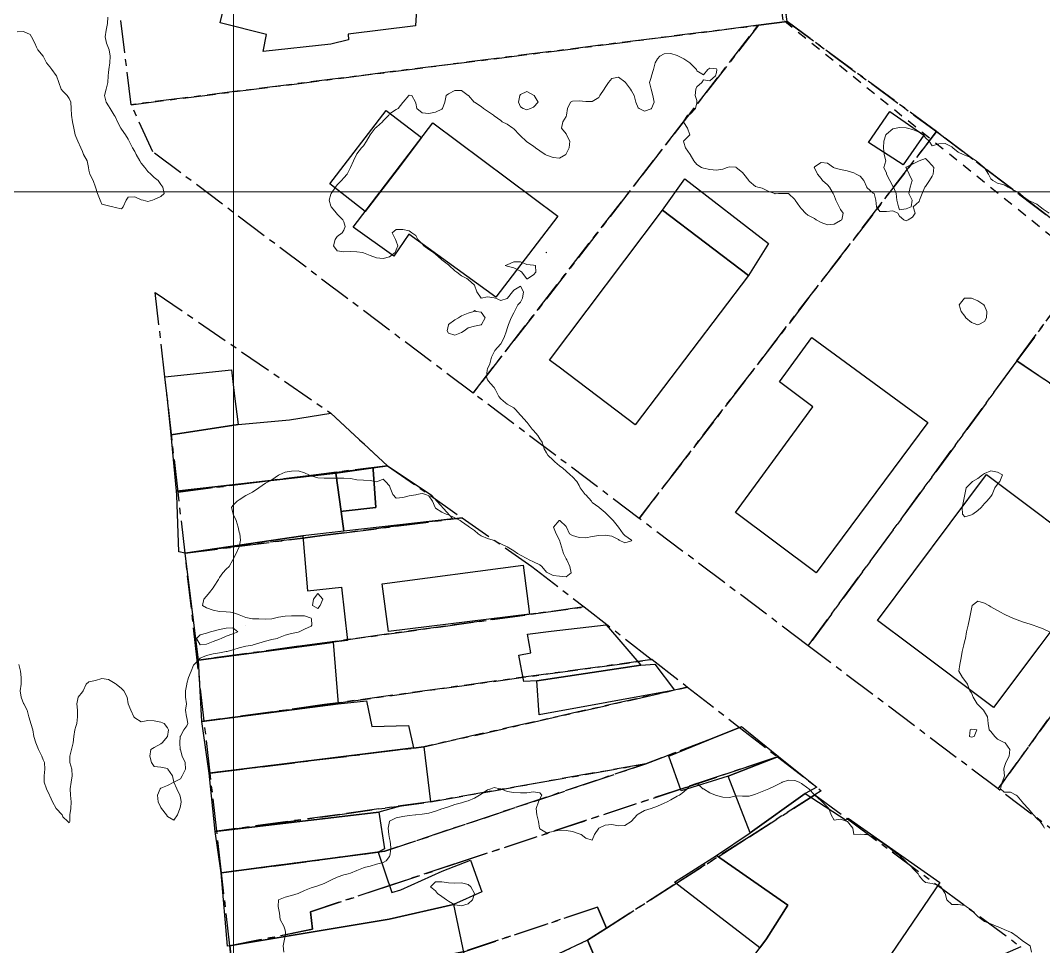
# Model space of a CAD drawing. Header units: centimetres. Extents: x 0 to 642158, y -847 to 649707.
# Drawn here: x 615850.5 to 615928.8, y 621129.7 to 621200.5 of the extents above; entities that cross this region are included whole.
import ezdxf

# ---------------------------------------------------------------- set-up
doc = ezdxf.new("R2010")
doc.units = ezdxf.units.CM
doc.header["$MEASUREMENT"] = 0
doc.linetypes.add('CENTERX2', pattern=[4, 2.5, -0.5, 0.5, -0.5])
doc.linetypes.add('JIS_02_0.7', pattern=[1.35, 0.75, -0.6])
for name, color, linetype, lineweight in [('MEV_grille', 254, 'Continuous', 9), ('WAL_parcellaire agricole', 7, 'JIS_02_0.7', 25), ('WAL_topographie 0.5', 253, 'Continuous', 20)]:
    doc.layers.add(name, color=color, linetype=linetype, lineweight=lineweight)
doc.layers.add('SPW_batiments', color=7, linetype='Continuous')
doc.layers.add('SPW_parcellaire cadastral', color=7, linetype='CENTERX2', lineweight=25, true_color=0xff0542)

# ---------------------------------------------------------------- blocks, each defined once
blk = doc.blocks.new('*U114')
at = {"layer": 'MEV_grille', "transparency": 33554687}
blk.add_lwpolyline([(-1338.461, 0), (1338.461, 0)], dxfattribs=at)
blk = doc.blocks.new('*U115')
at = {"layer": 'MEV_grille', "color": 0, "linetype": 'ByBlock', "lineweight": -2, "transparency": 16777216}
blk.add_blockref('*U114', (0, -1200), dxfattribs=at)
blk = doc.blocks.new('*U112')
at = {"layer": 'MEV_grille', "transparency": 33554687}
blk.add_lwpolyline([(0, 1825.476), (0, -1825.476)], dxfattribs=at)
blk = doc.blocks.new('*U113')
at = {"layer": 'MEV_grille', "color": 0, "linetype": 'ByBlock', "lineweight": -2, "transparency": 16777216}
blk.add_blockref('*U112', (500, 0), dxfattribs=at)

msp = doc.modelspace()

# ---------------------------------------------------------------- linework, layer by layer
at = {"layer": 'SPW_batiments'}
for points in [[(615881.896, 621205.385), (615881.028, 621205.16), (615880.742, 621200.077), (615875.578, 621199.454), (615875.594, 621199.018), (615874.266, 621198.667), (615869.072, 621198.124), (615869.324, 621199.415), (615865.787, 621200.314), (615867.484, 621207.184), (615874.657, 621207.899), (615881.511, 621208.697), (615881.896, 621205.385)], [(615876.891, 621185.897), (615874.167, 621187.99), (615878.497, 621193.613), (615881.194, 621191.537), (615879.318, 621189.078), (615876.891, 621185.897)], [(615919.613, 621191.73), (615918.043, 621189.447), (615915.391, 621191.171), (615917.013, 621193.525), (615919.613, 621191.73)], [(615891.625, 621185.516), (615886.877, 621179.331), (615880.221, 621184.144), (615879.08, 621182.464), (615875.958, 621184.675), (615882.048, 621192.656), (615891.625, 621185.516)], [(615899.621, 621185.995), (615901.338, 621188.383), (615907.733, 621183.432), (615906.204, 621180.998), (615899.621, 621185.995)], [(615906.204, 621180.998), (615897.541, 621169.584), (615891.708, 621173.976), (615890.982, 621174.522), (615899.62, 621185.995), (615906.204, 621180.998)], [(615919.93, 621169.742), (615911.376, 621158.262), (615905.2, 621162.865), (615911.121, 621170.95), (615908.564, 621172.866), (615911.056, 621176.259), (615919.93, 621169.742)], [(615866.894, 621171.757), (615867.158, 621169.605), (615862.036, 621168.817), (615861.724, 621171.756), (615861.561, 621173.249), (615866.645, 621173.778), (615866.894, 621171.757)], [(615878.591, 621166.449), (615877.486, 621166.29), (615874.645, 621165.882), (615862.461, 621164.499), (615862.036, 621168.817), (615867.158, 621169.605), (615871.085, 621169.968), (615874.254, 621170.467), (615878.591, 621166.449)], [(615875.042, 621162.959), (615875.25, 621161.44), (615872.103, 621161.079), (615863.122, 621159.766), (615862.626, 621159.87), (615862.476, 621164.199), (615862.461, 621164.499), (615874.645, 621165.882), (615875.042, 621162.959)], [(615877.494, 621166.164), (615877.686, 621163.258), (615875.192, 621162.976), (615875.042, 621162.959), (615874.645, 621165.882), (615877.486, 621166.29), (615877.494, 621166.164)], [(615881.917, 621164.219), (615883.587, 621162.389), (615875.25, 621161.44), (615875.042, 621162.959), (615875.192, 621162.976), (615877.686, 621163.258), (615877.494, 621166.164), (615877.486, 621166.29), (615878.591, 621166.449), (615881.917, 621164.219)], [(615933.306, 621159.093), (615928.485, 621152.683), (615924.935, 621147.961), (615918.606, 621152.719), (615916.076, 621154.62), (615924.412, 621165.782), (615933.306, 621159.093)], [(615872.465, 621156.887), (615875.068, 621157.16), (615875.536, 621153.094), (615874.44, 621152.952), (615874.143, 621152.912), (615864.128, 621151.583), (615863.122, 621159.766), (615872.103, 621161.079), (615872.465, 621156.887)], [(615878.657, 621153.762), (615878.173, 621157.415), (615888.958, 621158.85), (615889.455, 621155.111), (615878.657, 621153.762)], [(615891.118, 621153.787), (615895.322, 621154.293), (615896.137, 621153.339), (615897.959, 621151.208), (615890.021, 621149.99), (615889.006, 621149.956), (615888.763, 621151.287), (615888.638, 621151.966), (615889.562, 621152.135), (615889.299, 621153.568), (615891.118, 621153.787)], [(615874.816, 621148.236), (615864.392, 621146.89), (615864.128, 621151.583), (615874.143, 621152.912), (615874.44, 621152.952), (615874.816, 621148.236)], [(615897.959, 621151.208), (615899.026, 621151.282), (615900.551, 621149.301), (615890.201, 621147.406), (615890.021, 621149.99), (615897.959, 621151.208)], [(615877.384, 621146.507), (615880.199, 621146.599), (615880.58, 621144.871), (615864.945, 621142.944), (615864.392, 621146.89), (615874.816, 621148.236), (615876.982, 621148.466), (615877.384, 621146.507)], [(615908.5, 621144.217), (615904.659, 621142.701), (615901.061, 621141.587), (615900.112, 621144.247), (615905.658, 621146.518), (615908.5, 621144.217)], [(615881.883, 621140.754), (615879.76, 621140.472), (615877.918, 621139.955), (615865.414, 621138.484), (615864.945, 621142.944), (615880.58, 621144.871), (615881.356, 621144.954), (615881.883, 621140.754)], [(615911.435, 621141.863), (615910.54, 621141.398), (615906.342, 621138.385), (615904.659, 621142.701), (615908.5, 621144.217), (615911.435, 621141.863)], [(615913.671, 621139.353), (615913.816, 621139.501), (615920.834, 621134.59), (615916.284, 621127.888), (615914.325, 621129.055), (615911.048, 621125.599), (615909.943, 621126.239), (615904.581, 621120.746), (615903.461, 621121.793), (615906.256, 621125.326), (615904.607, 621126.245), (615907.575, 621130.274), (615909.216, 621132.852), (615903.764, 621136.639), (615906.342, 621138.385), (615910.54, 621141.398), (615913.671, 621139.353)], [(615878.366, 621137.154), (615877.883, 621136.905), (615865.862, 621135.316), (615865.414, 621138.484), (615877.918, 621139.955), (615878.366, 621137.154)], [(615878.915, 621133.826), (615879.606, 621134.015), (615882.781, 621135.452), (615884.938, 621136.295), (615885.795, 621133.877), (615883.641, 621132.907), (615878.718, 621131.791), (615866.785, 621129.785), (615866.564, 621129.748), (615866.346, 621129.713), (615865.862, 621135.316), (615877.883, 621136.905), (615878.915, 621133.826)], [(615907.062, 621129.578), (615900.551, 621134.611), (615903.764, 621136.639), (615909.216, 621132.853), (615907.575, 621130.274), (615907.062, 621129.578)], [(615884.56, 621128.524), (615880.857, 621127.678), (615867.096, 621124.927), (615866.564, 621129.748), (615866.785, 621129.785), (615878.718, 621131.791), (615883.641, 621132.907), (615884.56, 621128.524)]]:
    msp.add_lwpolyline(points, dxfattribs=at)
at = {"layer": 'SPW_parcellaire cadastral'}
for points in [[(615971.491, 621240.368), (615962.908, 621227.586), (615953.775, 621213.985), (615944.983, 621200.891), (615936.354, 621188.041), (615932.792, 621182.735), (615920.579, 621191.996), (615909.163, 621200.403), (615907.178, 621215.316), (615905.208, 621230.111), (615903.913, 621239.832), (615903.22, 621245.039), (615902.155, 621253.038), (615900.831, 621262.977), (615900.098, 621268.485), (615898.421, 621280.985), (615896.738, 621293.722), (615899.875, 621298.735), (615910.679, 621315.999), (615989.873, 621267.743), (615980.622, 621253.966), (615971.491, 621240.368)], [(615907.178, 621215.316), (615909.163, 621200.403), (615906.961, 621200.124), (615858.981, 621194.048), (615857.169, 621208.837), (615907.178, 621215.316)], [(615906.961, 621200.124), (615909.163, 621200.403), (615920.579, 621191.996), (615897.844, 621162.422), (615885.134, 621171.997), (615906.961, 621200.124)], [(615906.961, 621200.124), (615885.134, 621171.997), (615860.637, 621190.452), (615858.981, 621194.048), (615906.961, 621200.124)], [(615920.579, 621191.996), (615932.792, 621182.735), (615926.735, 621174.458), (615910.774, 621152.68), (615897.844, 621162.422), (615920.579, 621191.996)], [(615967.066, 621147.259), (615941.685, 621164.375), (615926.735, 621174.458), (615932.792, 621182.735), (615936.354, 621188.041), (615976.135, 621160.585), (615967.066, 621147.259)], [(615862.569, 621164.435), (615861.562, 621173.249), (615860.825, 621179.7), (615874.254, 621170.466), (615878.591, 621166.449), (615874.686, 621165.958), (615873.139, 621165.763), (615862.569, 621164.435)], [(615941.685, 621164.375), (615925.289, 621141.746), (615910.774, 621152.68), (615926.735, 621174.458), (615941.685, 621164.375)], [(615863.102, 621159.762), (615862.569, 621164.435), (615873.139, 621165.763), (615874.686, 621165.958), (615878.591, 621166.449), (615884.298, 621162.469), (615879.235, 621161.823), (615875.267, 621161.316), (615873.585, 621161.101), (615872.118, 621160.914), (615863.102, 621159.762)], [(615967.066, 621147.259), (615937.435, 621132.596), (615925.289, 621141.746), (615941.685, 621164.375), (615967.066, 621147.259)], [(615863.102, 621159.762), (615872.118, 621160.914), (615873.585, 621161.101), (615875.267, 621161.316), (615879.235, 621161.823), (615884.298, 621162.469), (615889.635, 621158.747), (615893.631, 621155.65), (615889.942, 621155.142), (615882.66, 621154.137), (615874.361, 621152.994), (615871.796, 621152.64), (615864.038, 621151.57), (615863.102, 621159.762)], [(615864.57, 621146.913), (615864.038, 621151.57), (615871.796, 621152.64), (615874.361, 621152.994), (615882.66, 621154.137), (615889.942, 621155.142), (615893.631, 621155.65), (615898.822, 621151.628), (615874.808, 621148.322), (615873.774, 621148.18), (615864.57, 621146.913)], [(615864.57, 621146.913), (615873.774, 621148.18), (615874.808, 621148.322), (615898.822, 621151.628), (615901.544, 621149.518), (615881.356, 621144.953), (615880.581, 621144.858), (615865.023, 621142.953), (615864.57, 621146.913)], [(615901.544, 621149.518), (615905.517, 621146.44), (615903.292, 621145.537), (615898.344, 621143.654), (615881.884, 621140.753), (615874.934, 621139.795), (615865.531, 621138.497), (615865.023, 621142.953), (615880.581, 621144.858), (615881.356, 621144.953), (615901.544, 621149.518)], [(615908.424, 621144.186), (615904.266, 621142.808), (615901.403, 621141.859), (615883.749, 621136.007), (615878.697, 621134.332), (615872.704, 621132.345), (615872.857, 621131.004), (615866.532, 621129.74), (615865.895, 621135.32), (615878.395, 621136.972), (615898.344, 621143.654), (615903.292, 621145.537), (615905.517, 621146.44), (615908.424, 621144.186)], [(615895.331, 621131.097), (615894.64, 621132.693), (615884.513, 621129.32), (615880.071, 621128.432), (615876.198, 621127.658), (615876.34, 621126.416), (615867.122, 621124.573), (615866.532, 621129.74), (615872.857, 621131.004), (615872.704, 621132.345), (615878.697, 621134.332), (615883.749, 621136.007), (615901.403, 621141.859), (615904.266, 621142.808), (615908.424, 621144.186), (615911.766, 621141.597), (615911.277, 621141.284), (615906.271, 621138.086), (615900.501, 621134.4), (615895.331, 621131.097)], [(615865.531, 621138.497), (615874.934, 621139.795), (615881.884, 621140.753), (615898.344, 621143.654), (615878.395, 621136.972), (615865.895, 621135.32), (615865.531, 621138.497)], [(615893.878, 621130.169), (615895.331, 621131.097), (615900.501, 621134.4), (615906.271, 621138.086), (615911.277, 621141.284), (615913.982, 621139.291), (615920.676, 621134.356), (615927.043, 621129.664), (615898.584, 621117.166), (615897.543, 621121.685), (615893.878, 621130.169)], [(615893.878, 621130.169), (615886.715, 621126.807), (615884.806, 621126.072), (615880.491, 621124.754), (615878.944, 621124.304), (615876.664, 621123.692), (615867.559, 621120.748), (615867.122, 621124.573), (615876.34, 621126.416), (615876.198, 621127.658), (615880.071, 621128.432), (615884.513, 621129.32), (615894.64, 621132.693), (615895.331, 621131.097), (615893.878, 621130.169)], [(615868.538, 621112.386), (615867.559, 621120.748), (615876.664, 621123.692), (615878.944, 621124.304), (615880.491, 621124.754), (615884.806, 621126.072), (615886.715, 621126.807), (615893.878, 621130.169), (615897.543, 621121.685), (615885.439, 621117.68), (615883.139, 621117.189), (615880.205, 621116.564), (615880.36, 621115.613), (615877.71, 621115.134), (615877.689, 621115.304), (615868.538, 621112.386)]]:
    msp.add_lwpolyline(points, dxfattribs=at)
at = {"layer": 'WAL_parcellaire agricole'}
msp.add_lwpolyline([(615932.823, 621382.262), (616024.829, 621318.773), (615932.664, 621181.331), (615908.845, 621200.511), (615897.084, 621294.508), (615929.327, 621350.511), (615927.074, 621372.261), (615932.823, 621382.262)], dxfattribs=at)
at = {"layer": 'WAL_topographie 0.5'}
for points in [[(615850.25, 621199.631), (615850.75, 621199.655), (615851.25, 621199.427), (615851.357, 621199.25), (615851.625, 621198.75), (615851.75, 621198.459), (615851.85, 621198.25), (615852.25, 621197.75), (615852.25, 621197.75), (615852.5, 621197.25), (615852.75, 621196.944), (615852.902, 621196.75), (615853.25, 621196.279), (615853.263, 621196.25), (615853.439, 621195.75), (615853.631, 621195.25), (615853.75, 621195.078), (615854.078, 621194.75), (615854.25, 621194.533), (615854.368, 621194.25), (615854.402, 621193.75), (615854.41, 621193.25), (615854.488, 621192.75), (615854.591, 621192.25), (615854.705, 621191.75), (615854.75, 621191.617), (615854.895, 621191.25), (615855.136, 621190.75), (615855.25, 621190.464), (615855.347, 621190.25), (615855.605, 621189.75), (615855.713, 621189.25), (615855.75, 621189.05), (615855.813, 621188.75), (615856.07, 621188.25), (615856.25, 621187.75), (615856.25, 621187.75), (615856.396, 621187.25), (615856.614, 621186.75), (615856.75, 621186.45), (615857.25, 621186.321), (615857.583, 621186.25), (615857.75, 621186.179), (615858.25, 621186.084), (615858.375, 621186.25), (615858.611, 621186.75), (615858.75, 621186.977), (615859.25, 621187.01), (615859.75, 621186.781), (615859.893, 621186.75), (615860.25, 621186.646), (615860.607, 621186.75), (615860.75, 621186.796), (615861.25, 621187.039), (615861.517, 621187.25), (615861.391, 621187.75), (615861.25, 621187.937), (615861.036, 621188.25), (615860.75, 621188.477), (615860.495, 621188.75), (615860.25, 621188.955), (615860.014, 621189.25), (615859.75, 621189.575), (615859.636, 621189.75), (615859.36, 621190.25), (615859.25, 621190.472), (615859.087, 621190.75), (615858.831, 621191.25), (615858.75, 621191.406), (615858.54, 621191.75), (615858.25, 621192.189), (615858.203, 621192.25), (615857.93, 621192.75), (615857.75, 621193.147), (615857.688, 621193.25), (615857.37, 621193.75), (615857.25, 621193.975), (615857.081, 621194.25), (615856.933, 621194.75), (615857.07, 621195.25), (615857.203, 621195.75), (615857.225, 621196.25), (615857.25, 621196.5), (615857.279, 621196.75), (615857.343, 621197.25), (615857.363, 621197.75), (615857.303, 621198.25), (615857.25, 621198.364), (615857.101, 621198.75), (615857, 621199.25), (615857.065, 621199.75), (615857.16, 621200.25), (615857.199, 621200.75)], [(615850.384, 621151.25), (615850.528, 621150.75), (615850.572, 621150.25), (615850.558, 621149.75), (615850.5, 621149.25), (615850.561, 621148.75), (615850.75, 621148.278), (615850.763, 621148.25), (615851.031, 621147.75), (615851.164, 621147.25), (615851.25, 621146.908), (615851.31, 621146.75), (615851.462, 621146.25), (615851.539, 621145.75), (615851.696, 621145.25), (615851.75, 621145.131), (615851.901, 621144.75), (615852.136, 621144.25), (615852.25, 621143.972), (615852.345, 621143.75), (615852.378, 621143.25), (615852.338, 621142.75), (615852.321, 621142.25), (615852.5, 621141.75), (615852.734, 621141.25), (615852.75, 621141.222), (615852.952, 621140.75), (615853.25, 621140.25), (615853.25, 621140.25), (615853.711, 621139.75), (615853.75, 621139.607), (615854.135, 621139.25), (615854.25, 621139.143), (615854.279, 621139.25), (615854.298, 621139.75), (615854.358, 621140.25), (615854.39, 621140.75), (615854.351, 621141.25), (615854.316, 621141.75), (615854.404, 621142.25), (615854.479, 621142.75), (615854.439, 621143.25), (615854.291, 621143.75), (615854.293, 621144.25), (615854.424, 621144.75), (615854.536, 621145.25), (615854.607, 621145.75), (615854.682, 621146.25), (615854.75, 621146.5), (615854.833, 621146.75), (615854.885, 621147.25), (615854.864, 621147.75), (615854.829, 621148.25), (615854.917, 621148.75), (615855.25, 621149.167), (615855.321, 621149.25), (615855.536, 621149.75), (615855.75, 621149.938), (615856.25, 621150.021), (615856.75, 621150.179), (615857.25, 621150.114), (615857.75, 621149.798), (615857.841, 621149.75), (615858.25, 621149.404), (615858.432, 621149.25), (615858.667, 621148.75), (615858.75, 621148.251), (615858.75, 621148.25), (615858.95, 621147.75), (615859.191, 621147.25), (615859.25, 621147.173), (615859.75, 621146.875), (615860.25, 621146.959), (615860.75, 621146.944), (615861.25, 621146.848), (615861.5, 621146.75), (615861.75, 621146.404), (615861.841, 621146.25), (615861.75, 621145.75), (615861.75, 621145.75), (615861.354, 621145.25), (615861.25, 621145.177), (615860.75, 621144.917), (615860.481, 621144.75), (615860.409, 621144.25), (615860.531, 621143.75), (615860.75, 621143.458), (615861.25, 621143.399), (615861.75, 621143.293), (615861.788, 621143.25), (615862.143, 621142.75), (615862.25, 621142.25), (615862.75, 621142.515), (615862.875, 621142.75), (615863.125, 621143.25), (615863.114, 621143.75), (615862.89, 621144.25), (615862.75, 621144.721), (615862.737, 621144.75), (615862.694, 621145.25), (615862.717, 621145.75), (615862.75, 621145.778), (615863.008, 621146.25), (615863.25, 621146.558), (615863.31, 621146.75), (615863.25, 621147.167), (615863.223, 621147.25), (615863.138, 621147.75), (615863.215, 621148.25), (615863.147, 621148.75), (615863.128, 621149.25), (615863.237, 621149.75), (615863.25, 621149.796), (615863.373, 621150.25), (615863.559, 621150.75), (615863.75, 621151.194), (615863.797, 621151.25), (615864.25, 621151.733), (615864.306, 621151.75), (615864.75, 621151.941), (615865.25, 621152.054), (615865.75, 621152.147), (615866.25, 621152.236), (615866.313, 621152.25), (615866.75, 621152.379), (615867.25, 621152.531), (615867.75, 621152.65), (615868.25, 621152.737), (615868.313, 621152.75), (615868.75, 621152.89), (615869.25, 621153.047), (615869.75, 621153.16), (615870.139, 621153.25), (615870.25, 621153.296), (615870.75, 621153.492), (615871.25, 621153.613), (615871.75, 621153.728), (615871.821, 621153.75), (615872.25, 621153.944), (615872.75, 621154.193), (615872.813, 621154.25), (615872.771, 621154.75), (615872.75, 621154.795), (615872.25, 621154.982), (615871.75, 621154.972), (615871.25, 621154.961), (615870.75, 621154.95), (615870.25, 621154.871), (615869.75, 621154.75), (615869.75, 621154.75), (615869.25, 621154.714), (615868.75, 621154.75), (615868.25, 621154.75), (615868.25, 621154.75), (615867.75, 621154.837), (615867.25, 621155.054), (615866.75, 621155.229), (615866.583, 621155.25), (615866.25, 621155.285), (615865.75, 621155.312), (615865.25, 621155.4), (615864.75, 621155.573), (615864.45, 621155.75), (615864.55, 621156.25), (615864.75, 621156.472), (615864.977, 621156.75), (615865.25, 621157.125), (615865.333, 621157.25), (615865.659, 621157.75), (615865.75, 621157.893), (615866, 621158.25), (615866.25, 621158.528), (615866.472, 621158.75), (615866.75, 621159.25), (615866.75, 621159.25), (615867, 621159.75), (615867.25, 621160.25), (615867.25, 621160.25), (615867.341, 621160.75), (615867.286, 621161.25), (615867.25, 621161.375), (615867.167, 621161.75), (615867, 621162.25), (615866.779, 621162.75), (615866.75, 621162.875), (615866.662, 621163.25), (615866.75, 621163.4), (615867.1, 621163.75), (615867.25, 621163.833), (615867.75, 621164.167), (615867.917, 621164.25), (615868.25, 621164.417), (615868.75, 621164.75), (615868.75, 621164.75), (615869.25, 621165.125), (615869.5, 621165.25), (615869.75, 621165.368), (615870.25, 621165.721), (615870.3, 621165.75), (615870.75, 621165.954), (615871.25, 621166.042), (615871.75, 621166.065), (615872.25, 621165.906), (615872.562, 621165.75), (615872.75, 621165.664), (615873.25, 621165.529), (615873.75, 621165.5), (615874.25, 621165.5), (615874.75, 621165.5), (615875.25, 621165.5), (615875.75, 621165.467), (615876.25, 621165.367), (615876.75, 621165.347), (615877.25, 621165.313), (615877.625, 621165.25), (615877.75, 621165.214), (615877.833, 621165.25), (615878.25, 621165.429), (615878.429, 621165.25), (615878.75, 621164.904), (615878.794, 621164.75), (615879.007, 621164.25), (615879.25, 621163.957), (615879.75, 621164.031), (615880.25, 621164.144), (615880.75, 621164.226), (615880.817, 621164.25), (615881.25, 621164.331), (615881.51, 621164.25), (615881.75, 621164.141), (615882.029, 621163.75), (615882.23, 621163.25), (615882.25, 621163.208), (615882.75, 621162.89), (615883.068, 621162.75), (615883.25, 621162.69), (615883.75, 621162.475), (615884.138, 621162.25), (615884.25, 621162.182), (615884.75, 621161.825), (615884.87, 621161.75), (615885.25, 621161.496), (615885.524, 621161.25), (615885.75, 621161.089), (615886.25, 621160.889), (615886.667, 621160.75), (615886.75, 621160.724), (615887.25, 621160.483), (615887.732, 621160.25), (615887.75, 621160.243), (615888.25, 621159.932), (615888.52, 621159.75), (615888.75, 621159.598), (615889.25, 621159.352), (615889.435, 621159.25), (615889.75, 621159.103), (615890.25, 621158.864), (615890.397, 621158.75), (615890.75, 621158.321), (615890.845, 621158.25), (615891.25, 621158.043), (615891.75, 621157.994), (615892.25, 621157.945), (615892.639, 621158.25), (615892.543, 621158.75), (615892.296, 621159.25), (615892.25, 621159.317), (615892.047, 621159.75), (615891.904, 621160.25), (615891.75, 621160.75), (615891.75, 621160.75), (615891.5, 621161.25), (615891.278, 621161.75), (615891.726, 621162.25), (615891.75, 621162.266), (615891.779, 621162.25), (615892.25, 621161.806), (615892.272, 621161.75), (615892.5, 621161.25), (615892.75, 621161.117), (615893.25, 621160.962), (615893.75, 621160.932), (615894.25, 621161.043), (615894.75, 621161.107), (615895.25, 621161.129), (615895.75, 621161.07), (615896.25, 621160.8), (615896.306, 621160.75), (615896.75, 621160.55), (615897.25, 621160.7), (615897.272, 621160.75), (615897.25, 621160.769), (615896.75, 621161.114), (615896.625, 621161.25), (615896.25, 621161.75), (615896.25, 621161.75), (615895.857, 621162.25), (615895.75, 621162.357), (615895.375, 621162.75), (615895.25, 621162.87), (615894.79, 621163.25), (615894.75, 621163.275), (615894.25, 621163.647), (615894.183, 621163.75), (615893.75, 621164.219), (615893.712, 621164.25), (615893.337, 621164.75), (615893.25, 621164.93), (615893.08, 621165.25), (615892.75, 621165.602), (615892.57, 621165.75), (615892.25, 621166.024), (615892, 621166.25), (615891.75, 621166.44), (615891.39, 621166.75), (615891.25, 621166.868), (615890.86, 621167.25), (615890.75, 621167.428), (615890.571, 621167.75), (615890.417, 621168.25), (615890.25, 621168.508), (615890.096, 621168.75), (615889.75, 621169.133), (615889.653, 621169.25), (615889.282, 621169.75), (615889.25, 621169.783), (615888.802, 621170.25), (615888.75, 621170.308), (615888.392, 621170.75), (615888.25, 621170.875), (615887.75, 621171.161), (615887.604, 621171.25), (615887.25, 621171.559), (615887.112, 621171.75), (615886.858, 621172.25), (615886.75, 621172.423), (615886.454, 621172.75), (615886.25, 621173.012), (615886.149, 621173.25), (615886.21, 621173.75), (615886.25, 621173.868), (615886.407, 621174.25), (615886.536, 621174.75), (615886.75, 621175.143), (615886.81, 621175.25), (615887.229, 621175.75), (615887.25, 621175.779), (615887.504, 621176.25), (615887.694, 621176.75), (615887.75, 621176.942), (615887.841, 621177.25), (615888.054, 621177.75), (615888.25, 621178.125), (615888.292, 621178.25), (615888.55, 621178.75), (615888.75, 621178.942), (615888.924, 621179.25), (615888.993, 621179.75), (615888.75, 621180.171), (615888.25, 621179.866), (615888.152, 621179.75), (615887.769, 621179.25), (615887.75, 621179.221), (615887.25, 621179.087), (615886.855, 621179.25), (615886.75, 621179.279), (615886.25, 621179.354), (615885.75, 621179.25), (615885.75, 621179.25), (615885.75, 621179.25), (615885.434, 621179.75), (615885.25, 621180.25), (615885.25, 621180.25), (615884.75, 621180.675), (615884.656, 621180.75), (615884.25, 621180.959), (615883.904, 621181.25), (615883.75, 621181.361), (615883.313, 621181.75), (615883.25, 621181.796), (615882.75, 621182.186), (615882.693, 621182.25), (615882.25, 621182.625), (615882.102, 621182.75), (615881.75, 621182.988), (615881.38, 621183.25), (615881.25, 621183.404), (615880.912, 621183.75), (615880.75, 621184.059), (615880.442, 621184.25), (615880.25, 621184.397), (615879.75, 621184.5), (615879.25, 621184.515), (615878.95, 621184.25), (615879.197, 621183.75), (615879.25, 621183.617), (615879.375, 621183.25), (615879.25, 621182.944), (615879.174, 621182.75), (615878.75, 621182.419), (615878.25, 621182.284), (615877.75, 621182.336), (615877.25, 621182.531), (615876.75, 621182.736), (615876.679, 621182.75), (615876.25, 621182.813), (615875.75, 621182.821), (615875.25, 621182.802), (615874.75, 621182.875), (615874.469, 621183.25), (615874.594, 621183.75), (615874.75, 621183.977), (615875.11, 621184.25), (615875.25, 621184.469), (615875.348, 621184.75), (615875.25, 621185.096), (615875.176, 621185.25), (615874.75, 621185.676), (615874.699, 621185.75), (615874.276, 621186.25), (615874.25, 621186.288), (615874.117, 621186.75), (615874.25, 621187.212), (615874.268, 621187.25), (615874.619, 621187.75), (615874.75, 621187.919), (615875.062, 621188.25), (615875.25, 621188.46), (615875.497, 621188.75), (615875.75, 621189.25), (615875.75, 621189.25), (615875.985, 621189.75), (615876.228, 621190.25), (615876.25, 621190.286), (615876.598, 621190.75), (615876.75, 621190.896), (615876.986, 621191.25), (615877.25, 621191.739), (615877.255, 621191.75), (615877.654, 621192.25), (615877.75, 621192.334), (615878.194, 621192.75), (615878.25, 621192.819), (615878.681, 621193.25), (615878.75, 621193.35), (615879.25, 621193.679), (615879.402, 621193.75), (615879.75, 621194.221), (615879.776, 621194.25), (615880.219, 621194.75), (615880.25, 621194.77), (615880.45, 621194.75), (615880.724, 621194.25), (615880.75, 621194.167), (615880.831, 621193.75), (615881.25, 621193.433), (615881.75, 621193.38), (615882.25, 621193.483), (615882.75, 621193.717), (615882.785, 621193.75), (615882.964, 621194.25), (615883.073, 621194.75), (615883.25, 621194.87), (615883.75, 621195.125), (615884.25, 621195.135), (615884.75, 621194.766), (615884.775, 621194.75), (615885.225, 621194.25), (615885.25, 621194.238), (615885.75, 621193.922), (615885.938, 621193.75), (615886.25, 621193.554), (615886.693, 621193.25), (615886.75, 621193.209), (615887.25, 621192.836), (615887.359, 621192.75), (615887.75, 621192.55), (615888.172, 621192.25), (615888.25, 621192.199), (615888.673, 621191.75), (615888.75, 621191.671), (615889.189, 621191.25), (615889.25, 621191.206), (615889.75, 621190.875), (615889.909, 621190.75), (615890.25, 621190.519), (615890.657, 621190.25), (615890.75, 621190.192), (615891.25, 621190.02), (615891.75, 621189.964), (615892.221, 621190.25), (615892.25, 621190.288), (615892.49, 621190.75), (615892.523, 621191.25), (615892.281, 621191.75), (615892.25, 621191.813), (615891.9, 621192.25), (615892, 621192.75), (615892.25, 621193.15), (615892.286, 621193.25), (615892.365, 621193.75), (615892.596, 621194.25), (615892.75, 621194.324), (615893.25, 621194.353), (615893.75, 621194.306), (615894.25, 621194.3), (615894.75, 621194.607), (615894.838, 621194.75), (615895.158, 621195.25), (615895.25, 621195.359), (615895.495, 621195.75), (615895.75, 621196.046), (615896.25, 621196.164), (615896.75, 621195.807), (615896.804, 621195.75), (615897.177, 621195.25), (615897.25, 621195.102), (615897.448, 621194.75), (615897.595, 621194.25), (615897.75, 621193.817), (615897.85, 621193.75), (615898.25, 621193.568), (615898.75, 621193.731), (615898.773, 621193.75), (615898.977, 621194.25), (615898.896, 621194.75), (615898.75, 621195.25), (615898.75, 621195.25), (615898.617, 621195.75), (615898.75, 621196.125), (615898.778, 621196.25), (615898.939, 621196.75), (615899.055, 621197.25), (615899.25, 621197.558), (615899.429, 621197.75), (615899.75, 621197.941), (615900.25, 621197.957), (615900.75, 621197.815), (615900.856, 621197.75), (615901.25, 621197.556), (615901.716, 621197.25), (615901.75, 621197.221), (615902.221, 621196.75), (615902.25, 621196.65), (615902.75, 621196.322), (615903.096, 621196.75), (615903.25, 621196.839), (615903.75, 621196.802), (615903.768, 621196.75), (615903.75, 621196.5), (615903.682, 621196.25), (615903.25, 621195.885), (615902.75, 621195.95), (615902.625, 621195.75), (615902.25, 621195.417), (615902.167, 621195.25), (615902.135, 621194.75), (615902.25, 621194.375), (615902.261, 621194.25), (615902.25, 621194.204), (615902.146, 621193.75), (615901.75, 621193.337), (615901.539, 621193.25), (615901.25, 621192.827), (615901.227, 621192.75), (615901.25, 621192.697), (615901.524, 621192.25), (615901.721, 621191.75), (615901.25, 621191.279), (615901.23, 621191.25), (615901.25, 621191.15), (615901.383, 621190.75), (615901.75, 621190.25), (615901.75, 621190.25), (615902.011, 621189.75), (615902.25, 621189.488), (615902.61, 621189.25), (615902.75, 621189.19), (615903.25, 621189.106), (615903.75, 621189.038), (615904.25, 621189.122), (615904.583, 621189.25), (615904.75, 621189.31), (615905.25, 621189.262), (615905.266, 621189.25), (615905.75, 621188.855), (615905.853, 621188.75), (615906.221, 621188.25), (615906.25, 621188.204), (615906.75, 621187.788), (615906.917, 621187.75), (615907.25, 621187.663), (615907.75, 621187.422), (615908.208, 621187.25), (615908.25, 621187.236), (615908.5, 621187.25), (615908.75, 621187.271), (615909.25, 621187.25), (615909.25, 621187.25), (615909.75, 621186.79), (615909.771, 621186.75), (615910.136, 621186.25), (615910.25, 621186.099), (615910.562, 621185.75), (615910.75, 621185.607), (615911.25, 621185.337), (615911.381, 621185.25), (615911.75, 621185.043), (615912.25, 621184.865), (615912.75, 621184.919), (615913.25, 621185.187), (615913.331, 621185.25), (615913.44, 621185.75), (615913.25, 621186.026), (615913.143, 621186.25), (615912.879, 621186.75), (615912.75, 621187.096), (615912.691, 621187.25), (615912.401, 621187.75), (615912.25, 621187.936), (615911.875, 621188.25), (615911.75, 621188.405), (615911.48, 621188.75), (615911.25, 621189.222), (615911.226, 621189.25), (615911.25, 621189.292), (615911.75, 621189.63), (615912.25, 621189.577), (615912.697, 621189.25), (615912.75, 621189.224), (615913.25, 621189.099), (615913.75, 621188.99), (615914.25, 621188.835), (615914.434, 621188.75), (615914.75, 621188.596), (615915.037, 621188.25), (615915.242, 621187.75), (615915.25, 621187.727), (615915.75, 621187.274), (615915.806, 621187.25), (615915.946, 621186.75), (615915.982, 621186.25), (615916.25, 621185.875), (615916.75, 621185.891), (615917.25, 621185.93), (615917.625, 621185.75), (615917.75, 621185.536), (615918.083, 621185.25), (615918.25, 621185.159), (615918.417, 621185.25), (615918.75, 621185.45), (615918.95, 621185.75), (615918.788, 621186.25), (615919.25, 621186.65), (615919.29, 621186.75), (615919.475, 621187.25), (615919.682, 621187.75), (615919.75, 621187.798), (615920.054, 621188.25), (615920.25, 621188.596), (615920.332, 621188.75), (615920.37, 621189.25), (615920.25, 621189.393), (615919.909, 621189.75), (615919.75, 621189.934), (615919.25, 621189.75), (615919.25, 621189.75), (615918.75, 621189.514), (615918.25, 621189.264), (615918.229, 621189.25), (615918.25, 621189.23), (615918.5, 621188.75), (615918.71, 621188.25), (615918.575, 621187.75), (615918.472, 621187.25), (615918.719, 621186.75), (615918.65, 621186.25), (615918.25, 621186.096), (615917.75, 621186), (615917.671, 621186.25), (615917.56, 621186.75), (615917.485, 621187.25), (615917.303, 621187.75), (615917.25, 621187.809), (615917.023, 621188.25), (615916.763, 621188.75), (615916.75, 621188.806), (615916.55, 621189.25), (615916.698, 621189.75), (615916.578, 621190.25), (615916.517, 621190.75), (615916.556, 621191.25), (615916.71, 621191.75), (615916.75, 621191.808), (615917.25, 621192.201), (615917.5, 621192.25), (615917.75, 621192.295), (615918.25, 621192.273), (615918.361, 621192.25), (615918.75, 621192.166), (615919.25, 621191.94), (615919.576, 621191.75), (615919.75, 621191.515), (615920.023, 621191.25), (615920.25, 621190.909), (615920.75, 621191.059), (615921.25, 621191.074), (615921.75, 621190.825), (615921.839, 621190.75), (615922.25, 621190.412), (615922.629, 621190.25), (615922.75, 621190.203), (615923.25, 621189.997), (615923.623, 621189.75), (615923.75, 621189.659), (615924.235, 621189.25), (615924.25, 621189.228), (615924.562, 621188.75), (615924.75, 621188.378), (615924.895, 621188.25), (615925.25, 621188.046), (615925.75, 621187.927), (615926.074, 621187.75), (615926.25, 621187.632), (615926.75, 621187.392), (615926.966, 621187.25), (615927.25, 621187.005), (615927.601, 621186.75), (615927.75, 621186.682), (615928.25, 621186.442), (615928.523, 621186.25), (615928.75, 621186.055), (615929.203, 621185.75)], [(615889.536, 621193.75), (615889.25, 621193.667), (615888.964, 621193.75), (615888.75, 621193.886), (615888.607, 621194.25), (615888.71, 621194.75), (615888.75, 621194.833), (615889.25, 621195.068), (615889.75, 621194.786), (615889.8, 621194.75), (615890.116, 621194.25), (615889.75, 621193.857), (615889.536, 621193.75)], [(615890.75, 621182.714), (615890.761, 621182.75), (615890.75, 621182.778), (615890.708, 621182.75), (615890.75, 621182.714)], [(615889.25, 621180.7), (615889.312, 621180.75), (615889.75, 621181.042), (615889.929, 621181.25), (615889.917, 621181.75), (615889.75, 621181.788), (615889.25, 621181.825), (615888.75, 621182.028), (615888.25, 621182.044), (615887.75, 621181.815), (615887.583, 621181.75), (615887.75, 621181.694), (615888.25, 621181.589), (615888.75, 621181.333), (615888.861, 621181.25), (615889.219, 621180.75), (615889.25, 621180.7)], [(615923.75, 621177.229), (615923.817, 621177.25), (615924.25, 621177.485), (615924.401, 621177.75), (615924.421, 621178.25), (615924.25, 621178.679), (615924.197, 621178.75), (615923.75, 621179.048), (615923.271, 621179.25), (615923.25, 621179.258), (615922.75, 621179.256), (615922.735, 621179.25), (615922.306, 621178.75), (615922.476, 621178.25), (615922.75, 621177.893), (615922.839, 621177.75), (615923.25, 621177.404), (615923.673, 621177.25), (615923.75, 621177.229)], [(615884.461, 621176.75), (615884.25, 621176.631), (615883.75, 621176.427), (615883.25, 621176.595), (615883.147, 621176.75), (615883.25, 621177.214), (615883.264, 621177.25), (615883.75, 621177.612), (615884.01, 621177.75), (615884.25, 621177.917), (615884.75, 621178.115), (615885.187, 621178.25), (615885.25, 621178.312), (615885.375, 621178.25), (615885.75, 621178.178), (615886.06, 621177.75), (615885.787, 621177.25), (615885.75, 621177.229), (615885.25, 621177.114), (615884.75, 621176.984), (615884.461, 621176.75)], [(615923.35, 621162.75), (615923.25, 621162.69), (615922.75, 621162.55), (615922.583, 621162.75), (615922.534, 621163.25), (615922.646, 621163.75), (615922.75, 621164.25), (615922.75, 621164.25), (615922.842, 621164.75), (615923.25, 621165.158), (615923.347, 621165.25), (615923.75, 621165.48), (615924.097, 621165.75), (615924.25, 621165.856), (615924.75, 621166.046), (615925.25, 621165.968), (615925.637, 621165.75), (615925.423, 621165.25), (615925.25, 621165.035), (615925.043, 621164.75), (615924.833, 621164.25), (615924.75, 621164.083), (615924.442, 621163.75), (615924.25, 621163.571), (615924, 621163.25), (615923.75, 621163.036), (615923.35, 621162.75)], [(615873.25, 621155.521), (615873.428, 621155.75), (615873.64, 621156.25), (615873.25, 621156.682), (615872.923, 621156.25), (615872.85, 621155.75), (615873.25, 621155.521)], [(615928.833, 621138.75), (615928.75, 621138.912), (615928.51, 621139.25), (615928.25, 621139.483), (615927.992, 621139.75), (615927.75, 621140.058), (615927.602, 621140.25), (615927.25, 621140.621), (615927.129, 621140.75), (615926.75, 621141.211), (615926.683, 621141.25), (615926.25, 621141.478), (615925.75, 621141.5), (615925.475, 621141.75), (615925.618, 621142.25), (615925.75, 621142.667), (615925.776, 621142.75), (615925.75, 621142.964), (615925.721, 621143.25), (615925.75, 621143.375), (615925.881, 621143.75), (615926.129, 621144.25), (615926.182, 621144.75), (615925.827, 621145.25), (615925.75, 621145.294), (615925.25, 621145.55), (615925.05, 621145.75), (615924.75, 621146.125), (615924.607, 621146.25), (615924.534, 621146.75), (615924.489, 621147.25), (615924.25, 621147.628), (615924.177, 621147.75), (615923.75, 621148.204), (615923.705, 621148.25), (615923.38, 621148.75), (615923.25, 621149.073), (615923.136, 621149.25), (615922.946, 621149.75), (615922.75, 621150.039), (615922.559, 621150.25), (615922.298, 621150.75), (615922.359, 621151.25), (615922.458, 621151.75), (615922.542, 621152.25), (615922.667, 621152.75), (615922.75, 621153.083), (615922.794, 621153.25), (615922.886, 621153.75), (615923, 621154.25), (615923.114, 621154.75), (615923.206, 621155.25), (615923.25, 621155.5), (615923.309, 621155.75), (615923.75, 621156.091), (615924.25, 621155.931), (615924.592, 621155.75), (615924.75, 621155.671), (615925.25, 621155.382), (615925.487, 621155.25), (615925.75, 621155.103), (615926.25, 621154.865), (615926.55, 621154.75), (615926.75, 621154.673), (615927.25, 621154.5), (615927.75, 621154.333), (615927.972, 621154.25), (615928.25, 621154.15), (615928.75, 621153.982), (615929.214, 621153.75)], [(615864.25, 621152.75), (615864.25, 621152.75), (615864.25, 621152.75), (615863.976, 621153.25), (615864.25, 621153.516), (615864.75, 621153.641), (615865.062, 621153.75), (615865.25, 621153.794), (615865.75, 621153.917), (615866.25, 621154.036), (615866.75, 621154.042), (615867.139, 621153.75), (615866.75, 621153.583), (615866.25, 621153.417), (615865.875, 621153.25), (615865.75, 621153.2), (615865.25, 621153), (615864.75, 621152.8), (615864.25, 621152.75)], [(615867.75, 621154.25), (615867.75, 621154.25), (615867.75, 621154.25), (615867.75, 621154.25), (615867.75, 621154.25)], [(615923.464, 621145.75), (615923.25, 621145.692), (615923.1, 621145.75), (615923.153, 621146.25), (615923.25, 621146.318), (615923.679, 621146.25), (615923.464, 621145.75)], [(615870.65, 621129.25), (615870.614, 621129.75), (615870.702, 621130.25), (615870.75, 621130.5), (615870.798, 621130.75), (615870.75, 621130.95), (615870.667, 621131.25), (615870.375, 621131.75), (615870.333, 621132.25), (615870.25, 621132.625), (615870.226, 621132.75), (615870.25, 621133.25), (615870.25, 621133.25), (615870.75, 621133.453), (615871.25, 621133.588), (615871.75, 621133.75), (615871.75, 621133.75), (615872.25, 621133.967), (615872.75, 621134.172), (615873, 621134.25), (615873.25, 621134.319), (615873.75, 621134.508), (615874.25, 621134.75), (615874.25, 621134.75), (615874.75, 621134.992), (615875.25, 621135.164), (615875.583, 621135.25), (615875.75, 621135.294), (615876.25, 621135.5), (615876.75, 621135.706), (615876.917, 621135.75), (615877.25, 621135.838), (615877.75, 621135.979), (615878.25, 621136.111), (615878.477, 621136.25), (615878.75, 621136.566), (615878.805, 621136.75), (615878.847, 621137.25), (615878.793, 621137.75), (615878.75, 621137.945), (615878.692, 621138.25), (615878.639, 621138.75), (615878.739, 621139.25), (615878.75, 621139.262), (615879.25, 621139.534), (615879.75, 621139.63), (615880.25, 621139.7), (615880.719, 621139.75), (615880.75, 621139.753), (615881.25, 621139.796), (615881.75, 621139.88), (615882.25, 621140.044), (615882.75, 621140.219), (615882.839, 621140.25), (615883.25, 621140.368), (615883.75, 621140.536), (615884.25, 621140.685), (615884.471, 621140.75), (615884.75, 621140.821), (615885.25, 621141.021), (615885.617, 621141.25), (615885.75, 621141.34), (615886.25, 621141.666), (615886.493, 621141.75), (615886.75, 621141.856), (615887.182, 621141.75), (615887.25, 621141.733), (615887.75, 621141.538), (615888.25, 621141.456), (615888.75, 621141.446), (615889.25, 621141.45), (615889.75, 621141.525), (615890.25, 621141.443), (615890.4, 621141.25), (615890.25, 621140.989), (615890.14, 621140.75), (615889.955, 621140.25), (615890.013, 621139.75), (615890.147, 621139.25), (615890.214, 621138.75), (615890.25, 621138.692), (615890.75, 621138.369), (615891.25, 621138.484), (615891.75, 621138.585), (615892.25, 621138.564), (615892.75, 621138.481), (615893.25, 621138.311), (615893.39, 621138.25), (615893.75, 621137.977), (615894.25, 621137.813), (615894.425, 621138.25), (615894.75, 621138.75), (615894.75, 621138.75), (615895.25, 621138.971), (615895.75, 621139.017), (615896.25, 621138.921), (615896.75, 621138.94), (615897.218, 621139.25), (615897.25, 621139.271), (615897.681, 621139.75), (615897.75, 621139.803), (615898.25, 621140.079), (615898.75, 621140.244), (615898.761, 621140.25), (615899.25, 621140.415), (615899.75, 621140.656), (615899.977, 621140.75), (615900.25, 621140.896), (615900.75, 621141.18), (615900.912, 621141.25), (615901.25, 621141.524), (615901.507, 621141.75), (615901.75, 621142.007), (615902.25, 621142.171), (615902.721, 621141.75), (615902.75, 621141.734), (615903.25, 621141.442), (615903.687, 621141.25), (615903.75, 621141.23), (615904.25, 621141.112), (615904.75, 621141.088), (615905.25, 621141.198), (615905.75, 621141.182), (615906.25, 621141.179), (615906.5, 621141.25), (615906.75, 621141.328), (615907.25, 621141.537), (615907.75, 621141.75), (615907.75, 621141.75), (615908.25, 621141.979), (615908.75, 621142.235), (615908.787, 621142.25), (615909.25, 621142.399), (615909.75, 621142.376), (615910.074, 621142.25), (615910.25, 621142.153), (615910.75, 621141.797), (615910.809, 621141.75), (615911.25, 621141.285), (615911.284, 621141.25), (615911.75, 621140.819), (615911.842, 621140.75), (615912.25, 621140.348), (615912.357, 621140.25), (615912.528, 621139.75), (615912.75, 621139.35), (615913.25, 621139.421), (615913.75, 621139.259), (615913.764, 621139.25), (615914.171, 621138.75), (615914.25, 621138.25), (615914.75, 621138.286), (615915.083, 621138.25), (615915.25, 621138.243), (615915.75, 621138.072), (615916.242, 621137.75), (615916.25, 621137.745), (615916.75, 621137.388), (615916.929, 621137.25), (615917.25, 621137.003), (615917.605, 621136.75), (615917.75, 621136.648), (615918.182, 621136.25), (615918.25, 621136.168), (615918.694, 621135.75), (615918.75, 621135.686), (615919.171, 621135.25), (615919.25, 621135.1), (615919.534, 621134.75), (615919.75, 621134.572), (615920.25, 621134.516), (615920.75, 621134.363), (615920.92, 621134.25), (615921.25, 621133.75), (615921.25, 621133.75), (615921.375, 621133.25), (615921.75, 621132.904), (615922.25, 621132.906), (615922.75, 621132.818), (615922.857, 621132.75), (615923.25, 621132.465), (615923.5, 621132.25), (615923.75, 621131.995), (615924.043, 621131.75), (615924.25, 621131.598), (615924.75, 621131.433), (615925.157, 621131.25), (615925.25, 621131.212), (615925.75, 621131.003), (615926.25, 621130.797), (615926.323, 621130.75), (615926.75, 621130.443), (615927.012, 621130.25), (615927.25, 621130.081), (615927.75, 621129.75), (615927.75, 621129.75), (615927.853, 621129.25)], [(615862.25, 621139.346), (615862.526, 621139.75), (615862.713, 621140.25), (615862.75, 621140.417), (615862.809, 621140.75), (615862.75, 621141.083), (615862.715, 621141.25), (615862.467, 621141.75), (615862.25, 621142.25), (615861.75, 621141.994), (615861.25, 621141.788), (615861.206, 621141.75), (615860.986, 621141.25), (615861.058, 621140.75), (615861.25, 621140.313), (615861.313, 621140.25), (615861.677, 621139.75), (615861.75, 621139.637), (615862.25, 621139.346)], [(615884.75, 621132.956), (615885.098, 621133.25), (615885.25, 621133.75), (615884.962, 621134.25), (615884.75, 621134.434), (615884.25, 621134.546), (615883.75, 621134.526), (615883.25, 621134.565), (615882.75, 621134.631), (615882.25, 621134.639), (615881.882, 621134.25), (615882.25, 621133.952), (615882.423, 621133.75), (615882.75, 621133.513), (615883.101, 621133.25), (615883.25, 621133.149), (615883.75, 621132.888), (615884.25, 621132.795), (615884.75, 621132.956)]]:
    msp.add_lwpolyline(points, dxfattribs=at)

# ---------------------------------------------------------------- block references
at = {"layer": 'MEV_grille', "transparency": 33554687}
for name, p in [('*U113', (615366.814, 620593.644)), ('*U115', (616669.481, 622387.381))]:
    msp.add_blockref(name, p, dxfattribs=at)

doc.saveas('drawing.dxf')
